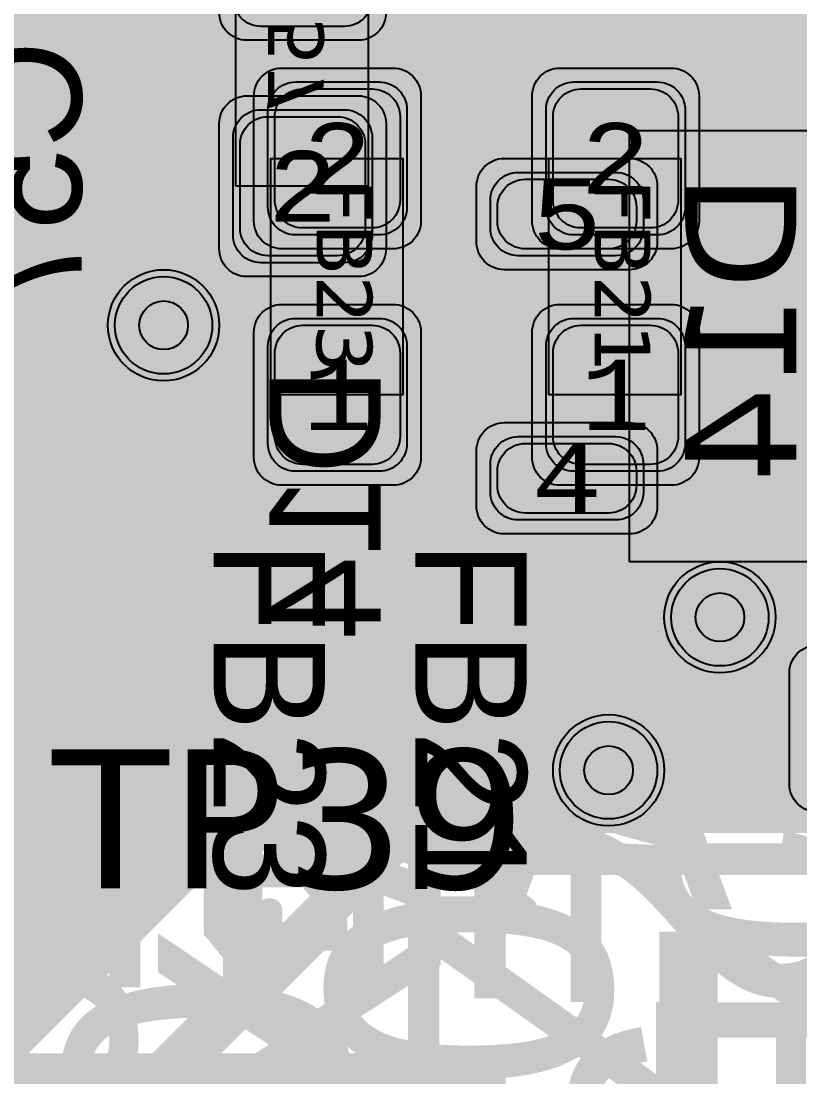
# Model space of a CAD drawing. Extents: x -28 to 199, y -61 to 255.
# Drawn here: x 148.48 to 154.07, y 127.5 to 135.09 of the extents above; entities that cross this region are included whole.
import ezdxf
from ezdxf.enums import TextEntityAlignment as Align

# ---------------------------------------------------------------- set-up
doc = ezdxf.new("R2010")
doc.units = 0
doc.header["$MEASUREMENT"] = 0
for name, color, linetype in [('ASSEMBLY_OUTLINES_BTM', 191, 'CONTINUOUS'), ('ASSEMBLY_OUTLINES_TOP', 102, 'CONTINUOUS'), ('ASSEMBLY_PART_NUMBERS_BTM', 191, 'CONTINUOUS'), ('ASSEMBLY_PART_NUMBERS_TOP', 102, 'CONTINUOUS'), ('ASSEMBLY_REF_DES_BTM', 191, 'CONTINUOUS'), ('ASSEMBLY_REF_DES_TOP', 102, 'CONTINUOUS'), ('DRILL_DRAWING', 21, 'CONTINUOUS'), ('GENERATED_SILKSCREEN_BTM', 255, 'CONTINUOUS'), ('GENERATED_SILKSCREEN_TOP', 140, 'CONTINUOUS'), ('PART_PADS_SMD_BTM', 10, 'CONTINUOUS'), ('PART_PADS_SMD_TOP', 150, 'CONTINUOUS'), ('PIN_NUMBERS_BTM', 8, 'CONTINUOUS'), ('PIN_NUMBERS_TOP', 8, 'CONTINUOUS'), ('PLACEMENT_OUTLINES_BTM', 222, 'CONTINUOUS'), ('PLACEMENT_OUTLINES_TOP', 130, 'CONTINUOUS'), ('PLANE_SHAPES_LAYER_2', 230, 'CONTINUOUS'), ('PLANE_SHAPES_LAYER_3', 81, 'CONTINUOUS'), ('SILKSCREEN_OUTLINES_BTM', 211, 'CONTINUOUS'), ('SILKSCREEN_OUTLINES_TOP', 150, 'CONTINUOUS'), ('SILKSCREEN_REF_DES_BTM', 211, 'CONTINUOUS'), ('SILKSCREEN_REF_DES_TOP', 150, 'CONTINUOUS'), ('SOLDERMASK_PADS_BTM', 12, 'CONTINUOUS'), ('SOLDERMASK_PADS_TOP', 180, 'CONTINUOUS'), ('SOLDERPASTE_PADS_BTM', 12, 'CONTINUOUS'), ('SOLDERPASTE_PADS_TOP', 180, 'CONTINUOUS'), ('TRACES_LAYER_3', 81, 'CONTINUOUS'), ('TRACES_LAYER_BOTTOM', 10, 'CONTINUOUS'), ('TRACES_LAYER_TOP', 150, 'CONTINUOUS'), ('VIA_HOLES_LAYER_2', 30, 'CONTINUOUS'), ('VIA_HOLES_LAYER_3', 30, 'CONTINUOUS'), ('VIA_HOLES_LAYER_BOTTOM', 30, 'CONTINUOUS'), ('VIA_HOLES_LAYER_TOP', 30, 'CONTINUOUS'), ('VIA_PADS_LAYER_2', 230, 'CONTINUOUS'), ('VIA_PADS_LAYER_3', 81, 'CONTINUOUS'), ('VIA_PADS_LAYER_BOTTOM', 10, 'CONTINUOUS'), ('VIA_PADS_LAYER_TOP', 150, 'CONTINUOUS')]:
    doc.layers.add(name, color=color, linetype=linetype)
doc.styles.add('COURIER_NEW', font='COUR.TTF')
doc.styles.add('VERDANA', font='verdana.TTF')
doc.styles.add('VERIBEST_GERBER_0', font='txt')

msp = doc.modelspace()

# ---------------------------------------------------------------- hatches: boundary and pattern name
at = {"layer": 'PLANE_SHAPES_LAYER_2'}
h = msp.add_hatch(color=256, dxfattribs=at)
h.paths.add_polyline_path([(169.5, 129.25), (149.5, 129.25), (142.25, 122), (142.25, 90.5), (147.5, 90.5), (147.5, 80), (154, 80), (154, 69.25), (131.75, 69.25), (131.75, 73.25), (121.25, 73.25), (121.25, 81), (110.5, 81), (110.5, 125.75), (106.5, 125.75), (106.5, 128.75), (93.5, 128.75), (93.5, 120.25), (91.75, 120.25), (91.75, 121.5), (80, 121.5), (80, 118.25), (73.25, 118.25), (73.25, 124.5), (67.5, 124.5), (67.5, 128), (57.75, 128), (57.75, 120.25), (55.25, 120.25), (55.25, 121.5), (47.5, 121.5), (47.5, 119), (35, 119), (35, 134.75), (32.75, 134.75), (32.75, 159.75), (29.25, 159.75), (29.25, 175.25), (22.5, 175.25), (22.5, 195.25), (17.25, 195.25), (17.25, 198), (22.5, 198), (22.5, 216.5), (40.25, 216.5), (40.25, 235.5), (54.5, 235.5), (54.5, 254), (87.25, 254), (87.25, 236.25), (86.25, 236.25), (86.25, 228.75), (81, 228.75), (81, 218.75), (95.25, 218.75), (95.25, 194.5), (87, 194.5), (87, 172), (131.1, 172), (131.1, 208.75), (115.5, 208.75), (115.5, 213.75), (106.75, 213.75), (106.75, 218.75), (110.25, 222.25), (110.25, 226.25), (142.5, 226.25), (142.5, 221.5), (160.5, 221.5), (160.5, 240.75), (169.5, 240.75)])
h.paths.add_polyline_path([(35.5, 149.5), (41.75, 149.5), (41.75, 152), (39.25, 152), (39.25, 154), (37.75, 154), (37.75, 152), (35.5, 152)], flags=16)
h.paths.add_polyline_path([(37.5, 125.75), (37.5, 128.75), (42.75, 128.75), (42.75, 125.75)], flags=16)
h.paths.add_polyline_path([(52, 127.75), (52, 130.75), (54.25, 130.75), (54.25, 127.75)], flags=16)
h.paths.add_polyline_path([(50.75, 219.5), (50.75, 226.5), (71.75, 226.5), (71.75, 219.5)], flags=16)
h.paths.add_polyline_path([(66.5, 150.75), (66.5, 177.5), (72.25, 177.5), (72.25, 150.75)], flags=16)
h.paths.add_polyline_path([(47.25, 185.25), (73, 185.25), (73, 188.25), (70.25, 188.25), (70.25, 191), (47.25, 191)], flags=16)
h.paths.add_polyline_path([(84.5, 208), (84.5, 212.75), (85, 212.75), (85, 208)], flags=16)
h.paths.add_polyline_path([(61.5, 137.25), (87.75, 137.25), (87.75, 140.5), (84.75, 140.5), (84.75, 143), (61.5, 143)], flags=16)
h.paths.add_polyline_path([(88.75, 127), (88.75, 130), (91, 130), (91, 127)], flags=16)
h.paths.add_polyline_path([(85.5, 130.25), (85.5, 132.5), (91, 132.5), (91, 130.25)], flags=16)
h.paths.add_polyline_path([(108.75, 142.25), (135.75, 142.25), (135.75, 145.75), (132.25, 145.75), (132.25, 149), (108.75, 149)], flags=16)
h.paths.add_polyline_path([(114.25, 126.75), (140.75, 126.75), (140.75, 129.75), (137.25, 129.75), (137.25, 133), (114.25, 133)], flags=16)
h.paths.add_polyline_path([(155.25, 180.25), (166.25, 180.25), (166.25, 186.25), (152.25, 186.25), (152.25, 183), (155.25, 183)], flags=16)
at = {"layer": 'PLANE_SHAPES_LAYER_3'}
h = msp.add_hatch(color=256, dxfattribs=at)
h.paths.add_polyline_path([(169.5, 129.25), (149.5, 129.25), (142.25, 122), (142.25, 90.5), (147.5, 90.5), (147.5, 80), (154, 80), (154, 69.25), (131.75, 69.25), (131.75, 73.25), (121.25, 73.25), (121.25, 81), (110.5, 81), (110.5, 125.75), (106.5, 125.75), (106.5, 128.75), (93.5, 128.75), (93.5, 120.25), (91.75, 120.25), (91.75, 121.5), (80, 121.5), (80, 118.25), (73.25, 118.25), (73.25, 124.5), (67.5, 124.5), (67.5, 127.75), (58.25, 127.75), (58.25, 130.25), (88.75, 130.25), (88.75, 127), (91, 127), (91, 132.5), (55, 132.5), (55, 131.25), (52, 131.25), (52, 127.75), (55, 127.75), (55, 127.25), (57.75, 127.25), (57.75, 120.25), (55.25, 120.25), (55.25, 121.5), (47.5, 121.5), (47.5, 119), (35, 119), (35, 134.75), (32.75, 134.75), (32.75, 159.75), (29.25, 159.75), (29.25, 175.25), (22.5, 175.25), (22.5, 195.25), (17.25, 195.25), (17.25, 198), (22.5, 198), (22.5, 216.5), (40.25, 216.5), (40.25, 235.5), (54.5, 235.5), (54.5, 254), (87.25, 254), (87.25, 236.25), (86.25, 236.25), (86.25, 228.75), (81, 228.75), (81, 218.75), (95.25, 218.75), (95.25, 194.5), (87, 194.5), (87, 172), (131.1, 172), (131.1, 208.75), (115.5, 208.75), (115.5, 213.75), (106.75, 213.75), (106.75, 218.75), (110.25, 222.25), (110.25, 226.25), (142.5, 226.25), (142.5, 221.5), (160.5, 221.5), (160.5, 240.75), (169.5, 240.75)])
h.paths.add_polyline_path([(35.5, 149.5), (41.75, 149.5), (41.75, 152), (39.25, 152), (39.25, 154), (37.75, 154), (37.75, 152), (35.5, 152)], flags=16)
h.paths.add_polyline_path([(37.5, 125.75), (37.5, 128.75), (42.75, 128.75), (42.75, 125.75)], flags=16)
h.paths.add_polyline_path([(50.75, 219.5), (50.75, 226.5), (71.75, 226.5), (71.75, 219.5)], flags=16)
h.paths.add_polyline_path([(66.5, 150.75), (66.5, 177.5), (72.25, 177.5), (72.25, 150.75)], flags=16)
h.paths.add_polyline_path([(47.25, 185.25), (73, 185.25), (73, 188.25), (70.25, 188.25), (70.25, 191), (47.25, 191)], flags=16)
h.paths.add_polyline_path([(84.5, 208), (84.5, 212.75), (85, 212.75), (85, 208)], flags=16)
h.paths.add_polyline_path([(61.5, 137.25), (87.75, 137.25), (87.75, 140.5), (84.75, 140.5), (84.75, 143), (61.5, 143)], flags=16)
h.paths.add_polyline_path([(108.75, 142.25), (135.75, 142.25), (135.75, 145.75), (132.25, 145.75), (132.25, 149), (108.75, 149)], flags=16)
h.paths.add_polyline_path([(114.25, 126.75), (140.75, 126.75), (140.75, 129.75), (137.25, 129.75), (137.25, 133), (114.25, 133)], flags=16)
h.paths.add_polyline_path([(155.25, 180.25), (166.25, 180.25), (166.25, 186.25), (152.25, 186.25), (152.25, 183), (155.25, 183)], flags=16)
at = {"layer": 'VIA_HOLES_LAYER_2'}
h = msp.add_hatch(color=256, dxfattribs=at)
edge = h.paths.add_edge_path()
edge.add_arc((149.5, 132.9), 0.175, 0, 360)
h = msp.add_hatch(color=256, dxfattribs=at)
edge = h.paths.add_edge_path()
edge.add_arc((153.5, 130.8), 0.175, 0, 360)
h = msp.add_hatch(color=256, dxfattribs=at)
edge = h.paths.add_edge_path()
edge.add_arc((152.7, 129.7), 0.175, 0, 360)
at = {"layer": 'VIA_HOLES_LAYER_3'}
h = msp.add_hatch(color=256, dxfattribs=at)
edge = h.paths.add_edge_path()
edge.add_arc((149.5, 132.9), 0.175, 0, 360)
h = msp.add_hatch(color=256, dxfattribs=at)
edge = h.paths.add_edge_path()
edge.add_arc((153.5, 130.8), 0.175, 0, 360)
h = msp.add_hatch(color=256, dxfattribs=at)
edge = h.paths.add_edge_path()
edge.add_arc((152.7, 129.7), 0.175, 0, 360)
at = {"layer": 'VIA_HOLES_LAYER_BOTTOM'}
h = msp.add_hatch(color=256, dxfattribs=at)
edge = h.paths.add_edge_path()
edge.add_arc((149.5, 132.9), 0.175, 0, 360)
h = msp.add_hatch(color=256, dxfattribs=at)
edge = h.paths.add_edge_path()
edge.add_arc((153.5, 130.8), 0.175, 0, 360)
h = msp.add_hatch(color=256, dxfattribs=at)
edge = h.paths.add_edge_path()
edge.add_arc((152.7, 129.7), 0.175, 0, 360)
at = {"layer": 'VIA_HOLES_LAYER_TOP'}
h = msp.add_hatch(color=256, dxfattribs=at)
edge = h.paths.add_edge_path()
edge.add_arc((149.5, 132.9), 0.175, 0, 360)
h = msp.add_hatch(color=256, dxfattribs=at)
edge = h.paths.add_edge_path()
edge.add_arc((153.5, 130.8), 0.175, 0, 360)
h = msp.add_hatch(color=256, dxfattribs=at)
edge = h.paths.add_edge_path()
edge.add_arc((152.7, 129.7), 0.175, 0, 360)

# ---------------------------------------------------------------- linework, layer by layer
at = {"layer": 'ASSEMBLY_OUTLINES_BTM'}
msp.add_lwpolyline([(150.02, 133.9), (150.02, 135.6), (150.97, 135.6), (150.97, 133.9)], close=True, dxfattribs=at)
at = {"layer": 'ASSEMBLY_OUTLINES_BTM', "const_width": 0.1}
msp.add_lwpolyline([(152.85, 131.2), (152.85, 134.3), (154.65, 134.3), (154.65, 131.2)], close=True, dxfattribs=at)
at = {"layer": 'ASSEMBLY_OUTLINES_TOP'}
for points in [[(150.27, 132.4), (150.27, 134.1), (151.22, 134.1), (151.22, 132.4)], [(152.27, 132.4), (152.27, 134.1), (153.22, 134.1), (153.22, 132.4)]]:
    msp.add_lwpolyline(points, close=True, dxfattribs=at)
at = {"layer": 'GENERATED_SILKSCREEN_BTM', "const_width": 0.15}
for points in [[(150.020005, 134.457911, 1.22306e-05), (150.019995, 134.457902), (150.019995, 135.042098, 1.22306e-05), (150.020005, 135.042089), (150.020005, 134.457911)], [(150.970005, 134.466156, 1.1642e-05), (150.969995, 134.466164), (150.969995, 135.033836, 1.1642e-05), (150.970005, 135.033844), (150.970005, 134.466156)], [(154.650005, 134.056176, 9.7912e-06), (154.649995, 134.056172), (154.649995, 134.299995), (152.850005, 134.299995), (152.850005, 134.056172, 9.7912e-06), (152.849995, 134.056176), (152.849995, 134.3, -0.4142135624), (152.85, 134.300005), (154.65, 134.300005, -0.4142135624), (154.650005, 134.3), (154.650005, 134.056176)], [(152.850005, 132.156172, 9.7912e-06), (152.849995, 132.156176), (152.849995, 133.343824, 9.7912e-06), (152.850005, 133.343828), (152.850005, 132.156172)], [(153.3564, 131.200005, 1.74895e-05), (153.356372, 131.199995), (152.85, 131.199995, -0.4142135624), (152.849995, 131.2), (152.849995, 131.443824, 9.7912e-06), (152.850005, 131.443828), (152.850005, 131.200005), (153.3564, 131.200005)], [(154.650005, 131.2, -0.4142135624), (154.65, 131.199995), (153.643628, 131.199995, 1.74895e-05), (153.6436, 131.200005), (154.649995, 131.200005), (154.649995, 131.443828, 9.7912e-06), (154.650005, 131.443824), (154.650005, 131.2)]]:
    msp.add_lwpolyline(points, format="xyb", dxfattribs=at)
for points in [[(148.9036, 134.7), (148.794, 134.8344), (148.7916, 134.8384), (148.7884, 134.8392), (148.7852, 134.8408), (148.7812, 134.8416), (148.2324, 134.8416)], [(148.2404, 134.8088), (148.7732, 134.8088), (148.874, 134.6856), (148.874, 134.4272), (148.7676, 134.2952), (148.766, 134.292), (148.7652, 134.288), (148.766, 134.284), (148.7684, 134.28), (148.7716, 134.276), (148.7756, 134.2736), (148.7796, 134.272), (148.7852, 134.2712), (148.79, 134.2728), (148.794, 134.276), (148.9036, 134.4112), (148.9052, 134.4144), (148.906, 134.4152), (148.906, 134.4176), (148.9068, 134.4184), (148.9068, 134.4192), (148.9068, 134.4216), (148.9068, 134.6912), (148.906, 134.6944), (148.9052, 134.6976), (148.9036, 134.7)], [(148.1228, 134.088), (148.5076, 134.088), (148.5132, 134.0872), (148.5172, 134.0848), (148.5196, 134.0816), (148.5212, 134.076), (148.5228, 134.072), (148.5236, 134.0688), (148.5228, 134.0648), (148.5204, 134.0616), (148.414, 133.9312), (148.414, 133.6728), (148.5156, 133.548), (148.7732, 133.548), (148.8732, 133.6728), (148.8732, 133.9312), (148.7676, 134.0616), (148.7652, 134.0672), (148.7652, 134.072), (148.7684, 134.0768), (148.7724, 134.0816), (148.778, 134.0848), (148.7836, 134.0856), (148.7868, 134.0856), (148.7892, 134.0848), (148.7932, 134.0808), (148.9036, 133.9456), (148.9052, 133.9432), (148.9052, 133.94), (148.9068, 133.9368), (148.9068, 133.6672), (148.9068, 133.6648), (148.906, 133.664), (148.906, 133.6632), (148.9052, 133.6616), (148.9052, 133.66), (148.9036, 133.6568), (148.7932, 133.5216), (148.7908, 133.5192), (148.7892, 133.5184), (148.7844, 133.5168), (148.7812, 133.516), (148.5076, 133.516), (148.5044, 133.5168), (148.4996, 133.5184), (148.498, 133.5184), (148.4972, 133.5192), (148.4956, 133.5208), (148.494, 133.5216), (148.3852, 133.6568)], [(148.3852, 133.9456), (148.4732, 134.0544), (148.1396, 134.0544)], [(148.8828, 133.2208), (148.8884, 133.2224), (148.894, 133.2216), (148.8988, 133.2176), (148.902, 133.2136), (148.9036, 133.208), (148.9044, 133.2024), (148.902, 133.1976), (148.898, 133.1936), (148.1308, 132.7624)], [(148.1396, 132.8032), (148.8828, 133.2208)], [(150.26, 132.0616), (150.2584, 132.0656), (150.2576, 132.068), (150.2568, 132.072), (150.2568, 132.4768), (150.2584, 132.4824), (150.2624, 132.4864), (150.2672, 132.4912), (150.2728, 132.4928), (151.0408, 132.4928), (151.0472, 132.4912), (151.0512, 132.4864), (151.056, 132.4824), (151.0568, 132.4768), (151.0568, 132.072), (151.0568, 132.0688), (151.056, 132.0672), (151.0552, 132.0648), (151.0536, 132.0616), (150.944, 131.9264), (150.9408, 131.924), (150.9392, 131.9232), (150.9352, 131.9216), (150.9312, 131.9208), (150.3824, 131.9208), (150.3784, 131.9216), (150.376, 131.9232), (150.3736, 131.9232), (150.3728, 131.924), (150.372, 131.9256), (150.3696, 131.9264), (150.26, 132.0616)], [(150.2896, 132.4592), (150.2896, 132.0776), (150.3904, 131.9528), (150.9232, 131.9528), (151.024, 132.0776), (151.024, 132.4592), (150.2896, 132.4592)], [(151.024, 131.6208), (151.0256, 131.6272), (151.0288, 131.6304), (151.0344, 131.6328), (151.0408, 131.6336), (151.0464, 131.6328), (151.052, 131.6304), (151.056, 131.6272), (151.0568, 131.6208), (151.0568, 131.3088), (151.056, 131.3032), (151.052, 131.2984), (151.0464, 131.296), (151.0408, 131.2952), (151.0344, 131.296), (151.0288, 131.2984), (151.0256, 131.3032), (151.024, 131.3088), (151.024, 131.4496), (150.2728, 131.4496), (150.2672, 131.4504), (150.2632, 131.4528), (150.2608, 131.4568), (150.26, 131.4624), (150.2592, 131.4664), (150.2592, 131.4704), (150.2608, 131.4736), (150.264, 131.4768), (150.4832, 131.6328), (150.4888, 131.6352), (150.4944, 131.6352), (150.4992, 131.6328), (150.5032, 131.6288), (150.5064, 131.624), (150.508, 131.6184), (150.508, 131.6152), (150.5064, 131.6128), (150.5048, 131.6104), (150.5024, 131.6088), (150.3232, 131.4808), (151.024, 131.4808), (151.024, 131.6208)], [(151.0408, 130.5224), (151.0472, 130.5216), (151.0512, 130.5176), (151.0536, 130.512), (151.0544, 130.5064), (151.0536, 130.5008), (151.0512, 130.496), (151.0472, 130.492), (151.0408, 130.4904), (150.7984, 130.4904), (150.7984, 130.4528), (150.7968, 130.4472), (150.7936, 130.4424), (150.788, 130.44), (150.7824, 130.4392), (150.776, 130.44), (150.7704, 130.4424), (150.7664, 130.4472), (150.7656, 130.4528), (150.7656, 130.4904), (150.2952, 130.4904), (150.2912, 130.4912), (150.288, 130.4928), (150.2848, 130.4968), (150.2824, 130.5008), (150.2808, 130.5056), (150.28, 130.5104), (150.2808, 130.5144), (150.284, 130.5184), (150.7696, 131.004), (150.7744, 131.0072), (150.7792, 131.0088), (150.784, 131.008), (150.7896, 131.0048), (150.7936, 131.0032), (150.796, 131), (150.7976, 130.9968), (150.7984, 130.9928), (150.7984, 130.5224), (151.0408, 130.5224)], [(150.7656, 130.9528), (150.336, 130.5224), (150.7656, 130.5224), (150.7656, 130.9528)]]:
    msp.add_lwpolyline(points, dxfattribs=at)
at = {"layer": 'GENERATED_SILKSCREEN_TOP', "const_width": 0.15}
for points in [[(150.270005, 132.957911, 1.22306e-05), (150.269995, 132.957902), (150.269995, 133.542098, 1.22306e-05), (150.270005, 133.542089), (150.270005, 132.957911)], [(151.220005, 132.966156, 1.1642e-05), (151.219995, 132.966164), (151.219995, 133.533836, 1.1642e-05), (151.220005, 133.533844), (151.220005, 132.966156)], [(152.270005, 132.957911, 1.22306e-05), (152.269995, 132.957902), (152.269995, 133.542098, 1.22306e-05), (152.270005, 133.542089), (152.270005, 132.957911)], [(153.220005, 132.966156, 1.1642e-05), (153.219995, 132.966164), (153.219995, 133.533836, 1.1642e-05), (153.220005, 133.533844), (153.220005, 132.966156)]]:
    msp.add_lwpolyline(points, format="xyb", dxfattribs=at)
for points in [[(150.6304, 130.6868), (150.632, 130.6812), (150.6352, 130.6764), (150.6408, 130.674), (150.6464, 130.6732), (150.6528, 130.674), (150.6584, 130.6764), (150.6616, 130.6812), (150.6632, 130.6868), (150.6632, 131.2268), (150.6616, 131.2324), (150.6576, 131.2364), (150.6536, 131.2412), (150.6472, 131.2428), (149.8792, 131.2428), (149.8736, 131.2412), (149.8688, 131.2372), (149.8664, 131.2324), (149.8656, 131.2268), (149.8664, 131.2204), (149.8688, 131.2148), (149.8736, 131.2108), (149.8792, 131.2092), (150.2832, 131.2092), (150.2832, 130.8468), (150.284, 130.8412), (150.288, 130.8364), (150.2936, 130.834), (150.2992, 130.8332), (150.3056, 130.834), (150.3112, 130.8364), (150.3144, 130.8412), (150.316, 130.8468), (150.316, 131.2092), (150.6304, 131.2092), (150.6304, 130.6868)], [(152.0804, 130.6864), (152.082, 130.6808), (152.0852, 130.676), (152.0908, 130.6736), (152.0964, 130.6728), (152.1028, 130.6736), (152.1084, 130.676), (152.1116, 130.6808), (152.1132, 130.6864), (152.1132, 131.2264), (152.1116, 131.232), (152.1076, 131.236), (152.1036, 131.2408), (152.0972, 131.2424), (151.3292, 131.2424), (151.3236, 131.2408), (151.3188, 131.2368), (151.3164, 131.232), (151.3156, 131.2264), (151.3164, 131.22), (151.3188, 131.2144), (151.3236, 131.2104), (151.3292, 131.2088), (151.7332, 131.2088), (151.7332, 130.8464), (151.734, 130.8408), (151.738, 130.836), (151.7436, 130.8336), (151.7492, 130.8328), (151.7556, 130.8336), (151.7612, 130.836), (151.7644, 130.8408), (151.766, 130.8464), (151.766, 131.2088), (152.0804, 131.2088), (152.0804, 130.6864)], [(150.5432, 129.9412), (150.6576, 130.0444), (150.6616, 130.05), (150.6632, 130.0556), (150.6632, 130.4708), (150.6616, 130.4764), (150.6584, 130.4812), (150.6528, 130.4852), (150.6472, 130.4868), (150.2976, 130.4868), (150.2952, 130.4868), (150.2928, 130.4868), (149.8792, 130.4868), (149.8736, 130.4852), (149.868, 130.4812), (149.864, 130.4764), (149.8632, 130.4708), (149.8632, 130.0508), (149.9776, 129.9196), (149.9824, 129.9164), (149.9888, 129.9148), (150.16, 129.9148), (150.2928, 130.0324), (150.36, 129.9484), (150.3632, 129.946), (150.3672, 129.9436), (150.3712, 129.942), (150.3736, 129.9412), (150.5432, 129.9412)], [(150.2784, 130.4532), (150.2784, 130.0644), (150.1464, 129.9468), (149.996, 129.9468), (149.896, 130.062), (149.896, 130.4532), (150.2784, 130.4532)], [(150.6304, 130.4532), (150.6304, 130.0636), (150.5312, 129.974), (150.3824, 129.974), (150.3112, 130.062), (150.3112, 130.4532), (150.6304, 130.4532)], [(151.9932, 129.9408), (152.1076, 130.044), (152.1116, 130.0496), (152.1132, 130.0552), (152.1132, 130.4704), (152.1116, 130.476), (152.1084, 130.4808), (152.1028, 130.4848), (152.0972, 130.4864), (151.7476, 130.4864), (151.7452, 130.4864), (151.7428, 130.4864), (151.3292, 130.4864), (151.3236, 130.4848), (151.318, 130.4808), (151.314, 130.476), (151.3132, 130.4704), (151.3132, 130.0504), (151.4276, 129.9192), (151.4324, 129.916), (151.4388, 129.9144), (151.61, 129.9144), (151.7428, 130.032), (151.81, 129.948), (151.8132, 129.9456), (151.8172, 129.9432), (151.8212, 129.9416), (151.8236, 129.9408), (151.9932, 129.9408)], [(151.7284, 130.4528), (151.7284, 130.064), (151.5964, 129.9464), (151.446, 129.9464), (151.346, 130.0616), (151.346, 130.4528), (151.7284, 130.4528)], [(152.0804, 130.4528), (152.0804, 130.0632), (151.9812, 129.9736), (151.8324, 129.9736), (151.7612, 130.0616), (151.7612, 130.4528), (152.0804, 130.4528)], [(150.66, 129.2988), (150.5504, 129.1644), (150.5464, 129.162), (150.5432, 129.1612), (150.5408, 129.1596), (150.5376, 129.1588), (150.428, 129.1588), (150.4256, 129.1596), (150.42, 129.1612), (150.416, 129.162), (150.4144, 129.1644), (149.9816, 129.6972), (149.896, 129.6972), (149.896, 129.1748), (149.8944, 129.1692), (149.8912, 129.1644), (149.8856, 129.162), (149.8792, 129.1612), (149.8736, 129.162), (149.868, 129.1644), (149.8648, 129.1692), (149.8632, 129.1748), (149.8632, 129.714), (149.8648, 129.7204), (149.8688, 129.7244), (149.8736, 129.7284), (149.8792, 129.73), (149.9888, 129.73), (149.9912, 129.7292), (149.9968, 129.7276), (149.9992, 129.726), (150.0008, 129.7244), (150.0024, 129.7228), (150.436, 129.1908), (150.5296, 129.1908), (150.6304, 129.3156), (150.6304, 129.574), (150.524, 129.7044), (150.5224, 129.71), (150.5232, 129.7148), (150.5256, 129.7204), (150.5304, 129.7236), (150.536, 129.7268), (150.5416, 129.7276), (150.5464, 129.7268), (150.5504, 129.7228), (150.66, 129.5884), (150.6608, 129.5852), (150.6616, 129.5828), (150.6624, 129.582), (150.6632, 129.5788), (150.6632, 129.3092), (150.6624, 129.306), (150.6624, 129.3052), (150.6616, 129.3044), (150.6608, 129.302), (150.66, 129.2988)], [(152.11, 129.2984), (152.0004, 129.164), (151.9964, 129.1616), (151.9932, 129.1608), (151.9908, 129.1592), (151.9876, 129.1584), (151.878, 129.1584), (151.8756, 129.1592), (151.87, 129.1608), (151.866, 129.1616), (151.8644, 129.164), (151.4316, 129.6968), (151.346, 129.6968), (151.346, 129.1744), (151.3444, 129.1688), (151.3412, 129.164), (151.3356, 129.1616), (151.3292, 129.1608), (151.3236, 129.1616), (151.318, 129.164), (151.3148, 129.1688), (151.3132, 129.1744), (151.3132, 129.7136), (151.3148, 129.72), (151.3188, 129.724), (151.3236, 129.728), (151.3292, 129.7296), (151.4388, 129.7296), (151.4412, 129.7288), (151.4468, 129.7272), (151.4492, 129.7256), (151.4508, 129.724), (151.4524, 129.7224), (151.886, 129.1904), (151.9796, 129.1904), (152.0804, 129.3152), (152.0804, 129.5736), (151.974, 129.704), (151.9724, 129.7096), (151.9732, 129.7144), (151.9756, 129.72), (151.9804, 129.7232), (151.986, 129.7264), (151.9916, 129.7272), (151.9964, 129.7264), (152.0004, 129.7224), (152.11, 129.588), (152.1108, 129.5848), (152.1116, 129.5824), (152.1124, 129.5816), (152.1132, 129.5784), (152.1132, 129.3088), (152.1124, 129.3056), (152.1124, 129.3048), (152.1116, 129.304), (152.1108, 129.3016), (152.11, 129.2984)], [(149.8664, 128.8324), (149.976, 128.9676), (149.98, 128.9716), (149.9824, 128.9724), (149.9848, 128.9724), (149.9904, 128.9716), (149.996, 128.9684), (150.0008, 128.9644), (150.0032, 128.9596), (150.004, 128.954), (150.0024, 128.9484), (149.896, 128.818), (149.896, 128.5596), (149.9968, 128.4348), (150.1456, 128.4348), (150.2472, 128.558), (150.2472, 128.6908), (150.2488, 128.6972), (150.252, 128.7012), (150.2576, 128.7036), (150.2632, 128.7044), (150.2688, 128.7036), (150.2744, 128.7012), (150.2776, 128.6972), (150.2792, 128.6908), (150.2792, 128.558), (150.3808, 128.4348), (150.5296, 128.4348), (150.6304, 128.5596), (150.6304, 128.818), (150.524, 128.9484), (150.5224, 128.954), (150.5232, 128.9596), (150.5256, 128.9644), (150.5304, 128.9684), (150.536, 128.9716), (150.5416, 128.9724), (150.544, 128.9724), (150.5464, 128.9716), (150.5504, 128.9676), (150.66, 128.8324), (150.6608, 128.83), (150.6616, 128.8276), (150.6624, 128.8268), (150.6632, 128.8236), (150.6632, 128.554), (150.6624, 128.55), (150.6616, 128.5484), (150.6608, 128.546), (150.66, 128.5436), (150.5504, 128.4084), (150.5472, 128.406), (150.5432, 128.4052), (150.5408, 128.4036), (150.5376, 128.4028), (150.3728, 128.4028), (150.3704, 128.4036), (150.3648, 128.4052), (150.3616, 128.406), (150.3592, 128.4084), (150.2632, 128.526), (150.1672, 128.4084), (150.1656, 128.4076), (150.164, 128.406), (150.1632, 128.4052), (150.1616, 128.4052), (150.156, 128.4036), (150.1536, 128.4028), (149.9888, 128.4028), (149.9848, 128.4036), (149.9816, 128.4052), (149.9784, 128.406), (149.976, 128.4084), (149.8664, 128.5436), (149.8648, 128.5468), (149.864, 128.5476), (149.864, 128.55), (149.864, 128.5508), (149.8632, 128.5516), (149.8632, 128.554), (149.8632, 128.8236), (149.864, 128.8268), (149.8648, 128.83), (149.8664, 128.8324)], [(151.346, 128.8584), (151.3452, 128.8648), (151.3412, 128.868), (151.3356, 128.8704), (151.3292, 128.8712), (151.3236, 128.8704), (151.318, 128.868), (151.314, 128.8648), (151.3132, 128.8584), (151.3132, 128.5464), (151.314, 128.5408), (151.318, 128.536), (151.3236, 128.5336), (151.3292, 128.5328), (151.3356, 128.5336), (151.3412, 128.536), (151.3452, 128.5408), (151.346, 128.5464), (151.346, 128.6872), (152.0972, 128.6872), (152.1028, 128.688), (152.1068, 128.6904), (152.1092, 128.6944), (152.11, 128.7), (152.1108, 128.704), (152.1108, 128.708), (152.1092, 128.7112), (152.106, 128.7144), (151.8868, 128.8704), (151.8812, 128.8728), (151.8764, 128.8728), (151.8708, 128.8704), (151.8668, 128.8664), (151.8636, 128.8616), (151.862, 128.856), (151.8636, 128.8504), (151.8676, 128.8464), (152.0468, 128.7184), (151.346, 128.7184), (151.346, 128.8584)]]:
    msp.add_lwpolyline(points, dxfattribs=at)
at = {"layer": 'PART_PADS_SMD_BTM'}
for points in [[(150.8, 136.15, -0.4142135624), (151, 135.95), (151, 135.25, -0.4142135624), (150.8, 135.05), (150.2, 135.05, -0.4142135624), (150, 135.25), (150, 135.95, -0.4142135624), (150.2, 136.15)], [(150.8, 134.45, -0.4142135624), (151, 134.25), (151, 133.55, -0.4142135624), (150.8, 133.35), (150.2, 133.35, -0.4142135624), (150, 133.55), (150, 134.25, -0.4142135624), (150.2, 134.45)], [(152.95, 133.6, -0.4142135624), (152.75, 133.4), (152.05, 133.4, -0.4142135624), (151.85, 133.6), (151.85, 133.8, -0.4142135624), (152.05, 134), (152.75, 134, -0.4142135624), (152.95, 133.8)], [(152.95, 131.7, -0.4142135624), (152.75, 131.5), (152.05, 131.5, -0.4142135624), (151.85, 131.7), (151.85, 131.9, -0.4142135624), (152.05, 132.1), (152.75, 132.1, -0.4142135624), (152.95, 131.9)]]:
    msp.add_lwpolyline(points, format="xyb", close=True, dxfattribs=at)
at = {"layer": 'PART_PADS_SMD_TOP'}
for points in [[(150.45, 133.55, -0.4142135624), (150.25, 133.75), (150.25, 134.45, -0.4142135624), (150.45, 134.65), (151.05, 134.65, -0.4142135624), (151.25, 134.45), (151.25, 133.75, -0.4142135624), (151.05, 133.55)], [(152.45, 133.55, -0.4142135624), (152.25, 133.75), (152.25, 134.45, -0.4142135624), (152.45, 134.65), (153.05, 134.65, -0.4142135624), (153.25, 134.45), (153.25, 133.75, -0.4142135624), (153.05, 133.55)], [(150.45, 131.85, -0.4142135624), (150.25, 132.05), (150.25, 132.75, -0.4142135624), (150.45, 132.95), (151.05, 132.95, -0.4142135624), (151.25, 132.75), (151.25, 132.05, -0.4142135624), (151.05, 131.85)], [(152.45, 131.85, -0.4142135624), (152.25, 132.05), (152.25, 132.75, -0.4142135624), (152.45, 132.95), (153.05, 132.95, -0.4142135624), (153.25, 132.75), (153.25, 132.05, -0.4142135624), (153.05, 131.85)]]:
    msp.add_lwpolyline(points, format="xyb", close=True, dxfattribs=at)
at = {"layer": 'PLACEMENT_OUTLINES_BTM'}
for points in [[(150.02, 133.9), (150.02, 135.6), (150.97, 135.6), (150.97, 133.9)], [(152.85, 131.2), (152.85, 134.3), (154.65, 134.3), (154.65, 131.2)]]:
    msp.add_lwpolyline(points, close=True, dxfattribs=at)
at = {"layer": 'PLACEMENT_OUTLINES_TOP'}
for points in [[(150.27, 132.4), (150.27, 134.1), (151.22, 134.1), (151.22, 132.4)], [(152.27, 132.4), (152.27, 134.1), (153.22, 134.1), (153.22, 132.4)]]:
    msp.add_lwpolyline(points, close=True, dxfattribs=at)
at = {"layer": 'SILKSCREEN_OUTLINES_BTM'}
for points in [[(150.02, 133.9), (150.02, 135.6), (150.97, 135.6), (150.97, 133.9)], [(152.85, 131.2), (152.85, 134.3), (154.65, 134.3), (154.65, 131.2)]]:
    msp.add_lwpolyline(points, close=True, dxfattribs=at)
at = {"layer": 'SILKSCREEN_OUTLINES_TOP'}
for points in [[(150.27, 132.4), (150.27, 134.1), (151.22, 134.1), (151.22, 132.4)], [(152.27, 132.4), (152.27, 134.1), (153.22, 134.1), (153.22, 132.4)]]:
    msp.add_lwpolyline(points, close=True, dxfattribs=at)
at = {"layer": 'SOLDERMASK_PADS_BTM'}
for points in [[(150.9, 136.25, -0.4142135624), (151.1, 136.05), (151.1, 135.15, -0.4142135624), (150.9, 134.95), (150.1, 134.95, -0.4142135624), (149.9, 135.15), (149.9, 136.05, -0.4142135624), (150.1, 136.25)], [(150.9, 134.55, -0.4142135624), (151.1, 134.35), (151.1, 133.45, -0.4142135624), (150.9, 133.25), (150.1, 133.25, -0.4142135624), (149.9, 133.45), (149.9, 134.35, -0.4142135624), (150.1, 134.55)], [(153.05, 133.5, -0.4142135624), (152.85, 133.3), (151.95, 133.3, -0.4142135624), (151.75, 133.5), (151.75, 133.9, -0.4142135624), (151.95, 134.1), (152.85, 134.1, -0.4142135624), (153.05, 133.9)], [(153.05, 131.6, -0.4142135624), (152.85, 131.4), (151.95, 131.4, -0.4142135624), (151.75, 131.6), (151.75, 132, -0.4142135624), (151.95, 132.2), (152.85, 132.2, -0.4142135624), (153.05, 132)]]:
    msp.add_lwpolyline(points, format="xyb", close=True, dxfattribs=at)
at = {"layer": 'SOLDERMASK_PADS_TOP'}
for points in [[(150.35, 133.45, -0.4142135624), (150.15, 133.65), (150.15, 134.55, -0.4142135624), (150.35, 134.75), (151.15, 134.75, -0.4142135624), (151.35, 134.55), (151.35, 133.65, -0.4142135624), (151.15, 133.45)], [(152.35, 133.45, -0.4142135624), (152.15, 133.65), (152.15, 134.55, -0.4142135624), (152.35, 134.75), (153.15, 134.75, -0.4142135624), (153.35, 134.55), (153.35, 133.65, -0.4142135624), (153.15, 133.45)], [(150.35, 131.75, -0.4142135624), (150.15, 131.95), (150.15, 132.85, -0.4142135624), (150.35, 133.05), (151.15, 133.05, -0.4142135624), (151.35, 132.85), (151.35, 131.95, -0.4142135624), (151.15, 131.75)], [(152.35, 131.75, -0.4142135624), (152.15, 131.95), (152.15, 132.85, -0.4142135624), (152.35, 133.05), (153.15, 133.05, -0.4142135624), (153.35, 132.85), (153.35, 131.95, -0.4142135624), (153.15, 131.75)], [(154, 130.4, -0.4142135624), (154.2, 130.6), (155.1, 130.6, -0.4142135624), (155.3, 130.4), (155.3, 129.6, -0.4142135624), (155.1, 129.4), (154.2, 129.4, -0.4142135624), (154, 129.6)]]:
    msp.add_lwpolyline(points, format="xyb", close=True, dxfattribs=at)
at = {"layer": 'SOLDERPASTE_PADS_BTM'}
for points in [[(150.75, 134.4, -0.4142135624), (150.95, 134.2), (150.95, 133.6, -0.4142135624), (150.75, 133.4), (150.25, 133.4, -0.4142135624), (150.05, 133.6), (150.05, 134.2, -0.4142135624), (150.25, 134.4)], [(152.9, 133.65, -0.4142135624), (152.7, 133.45), (152.1, 133.45, -0.4142135624), (151.9, 133.65), (151.9, 133.75, -0.4142135624), (152.1, 133.95), (152.7, 133.95, -0.4142135624), (152.9, 133.75)], [(152.9, 131.75, -0.4142135624), (152.7, 131.55), (152.1, 131.55, -0.4142135624), (151.9, 131.75), (151.9, 131.85, -0.4142135624), (152.1, 132.05), (152.7, 132.05, -0.4142135624), (152.9, 131.85)]]:
    msp.add_lwpolyline(points, format="xyb", close=True, dxfattribs=at)
at = {"layer": 'SOLDERPASTE_PADS_TOP'}
for points in [[(150.5, 133.6, -0.4142135624), (150.3, 133.8), (150.3, 134.4, -0.4142135624), (150.5, 134.6), (151, 134.6, -0.4142135624), (151.2, 134.4), (151.2, 133.8, -0.4142135624), (151, 133.6)], [(152.5, 133.6, -0.4142135624), (152.3, 133.8), (152.3, 134.4, -0.4142135624), (152.5, 134.6), (153, 134.6, -0.4142135624), (153.2, 134.4), (153.2, 133.8, -0.4142135624), (153, 133.6)], [(150.5, 131.9, -0.4142135624), (150.3, 132.1), (150.3, 132.7, -0.4142135624), (150.5, 132.9), (151, 132.9, -0.4142135624), (151.2, 132.7), (151.2, 132.1, -0.4142135624), (151, 131.9)], [(152.5, 131.9, -0.4142135624), (152.3, 132.1), (152.3, 132.7, -0.4142135624), (152.5, 132.9), (153, 132.9, -0.4142135624), (153.2, 132.7), (153.2, 132.1, -0.4142135624), (153, 131.9)]]:
    msp.add_lwpolyline(points, format="xyb", close=True, dxfattribs=at)
at = {"layer": 'TRACES_LAYER_3', "const_width": 0.5}
for points in [[(131.6, 134.6), (132.554164, 134.6), (133.631164, 135.677), (146.256685, 135.677), (146.746, 135.187685), (146.746, 135.187682), (147.187682, 134.746), (147.812318, 134.746), (147.81232, 134.746002), (147.893271, 134.746002), (148.684551, 133.954722), (156.580506, 133.954722), (157.229648, 134.603864), (159.308063, 134.603864), (159.311927, 134.6), (161.9, 134.6)], [(141.6, 132.9), (149.5, 132.9)], [(149.5, 132.9), (156.3, 132.9)]]:
    msp.add_lwpolyline(points, dxfattribs=at)
at = {"layer": 'TRACES_LAYER_BOTTOM'}
for points, const_width in [([(163.9, 147.5), (163.228768, 146.828768), (163.178768, 146.828768), (163.178768, 146.778768), (162.974623, 146.574623), (162.974623, 143.290142), (165.006421, 141.258344), (165.006421, 139.080082), (155.626339, 129.7), (152.7, 129.7)], 0.5), ([(152.9, 135.75), (152.9, 134.973), (152.4, 134.473), (152.4, 133.7)], 0.35), ([(150.5, 133.9), (151.373, 133.9), (151.573, 133.7), (152.4, 133.7)], 0.35), ([(152.4, 131.8), (145.819911, 131.8)], 0.35), ([(133.25, 123.9), (135.551573, 123.9), (136.155573, 124.504), (145.015396, 124.504), (151.311396, 130.8), (153.5, 130.8)], 0.5)]:
    msp.add_lwpolyline(points, dxfattribs=dict(at, const_width=const_width))
at = {"layer": 'TRACES_LAYER_TOP'}
for points, const_width in [([(150.75, 136.4), (150.75, 134.1)], 0.35), ([(152.75, 136.4), (152.75, 134.1)], 0.35), ([(149.4, 135.5), (148.25, 134.35), (146.75, 134.35)], 0.35), ([(149.5, 132.9), (149.687291, 133.087291), (150.112709, 133.087291), (150.75, 132.45), (150.75, 132.4)], 0.35), ([(150.75, 132.4), (150.75, 130.789523), (142.060477, 122.1), (137.25, 122.1)], 0.5), ([(152.7, 129.7), (152.7, 131.475), (152.75, 131.525), (152.75, 132.4)], 0.35), ([(153.5, 130.8), (154.112709, 131.412709), (154.112709, 131.712709), (154.75, 132.35), (154.75, 132.4)], 0.35), ([(152.7, 129.7), (153.425, 129.7), (153.725, 130), (154.65, 130)], 0.35), ([(152.7, 129.7), (151.703235, 129.7), (150.703089, 128.699854)], 0.254), ([(135.1, 110.4), (135.1, 113.096765), (138.789783, 116.786548), (138.789783, 121.182536), (139.066339, 121.459092), (143.462327, 121.459092), (150.703089, 128.699854)], 0.35)]:
    msp.add_lwpolyline(points, dxfattribs=dict(at, const_width=const_width))
at = {"layer": 'VIA_HOLES_LAYER_2'}
for centre in [(149.5, 132.9), (153.5, 130.8), (152.7, 129.7)]:
    msp.add_circle(centre, 0.175, dxfattribs=at)
at = {"layer": 'VIA_HOLES_LAYER_3'}
for centre in [(149.5, 132.9), (153.5, 130.8), (152.7, 129.7)]:
    msp.add_circle(centre, 0.175, dxfattribs=at)
at = {"layer": 'VIA_HOLES_LAYER_BOTTOM'}
for centre in [(149.5, 132.9), (153.5, 130.8), (152.7, 129.7)]:
    msp.add_circle(centre, 0.175, dxfattribs=at)
at = {"layer": 'VIA_HOLES_LAYER_TOP'}
for centre in [(149.5, 132.9), (153.5, 130.8), (152.7, 129.7)]:
    msp.add_circle(centre, 0.175, dxfattribs=at)
at = {"layer": 'VIA_PADS_LAYER_2'}
for centre in [(149.5, 132.9), (153.5, 130.8), (152.7, 129.7)]:
    msp.add_circle(centre, 0.4, dxfattribs=at)
at = {"layer": 'VIA_PADS_LAYER_3'}
for centre in [(149.5, 132.9), (153.5, 130.8), (152.7, 129.7)]:
    msp.add_circle(centre, 0.4, dxfattribs=at)
at = {"layer": 'VIA_PADS_LAYER_BOTTOM'}
for centre in [(149.5, 132.9), (153.5, 130.8), (152.7, 129.7)]:
    msp.add_circle(centre, 0.35, dxfattribs=at)
at = {"layer": 'VIA_PADS_LAYER_TOP'}
for centre in [(149.5, 132.9), (153.5, 130.8), (152.7, 129.7)]:
    msp.add_circle(centre, 0.35, dxfattribs=at)

# ---------------------------------------------------------------- texts
at = {"layer": 'ASSEMBLY_PART_NUMBERS_BTM', "style": 'VERIBEST_GERBER_0', "text_generation_flag": 2}
for s, p in [('CL21B225KOFNNNE', (153.29, 156.75)), ('LMH6644MAX/NOPB_3', (149.46, 144.5)), ('CL10C010BB8NNNC', (148.79, 139.75)), ('CL10B104KB8SFNC', (153.04, 134.75))]:
    msp.add_text(s, height=2.032, rotation=90, dxfattribs=at).set_placement(p, align=Align.TOP_LEFT)
for s, p in [('ERJ-3EKF6200V', (163, 136.96)), ('ERJ-3EKF4701V', (153.75, 133.21))]:
    msp.add_text(s, height=2.032, dxfattribs=at).set_placement(p, align=Align.TOP_LEFT)
at = {"layer": 'ASSEMBLY_PART_NUMBERS_TOP', "style": 'VERIBEST_GERBER_0'}
for s, p in [('GRM1885C1H102JA01D', (154.46, 150.25)), ('ERJ-3EKF2100V', (152.71, 146.25)), ('ERJ-3EKF10R0V', (150.21, 137.25)), ('ERJ-3EKF10R0V', (151.96, 137.25)), ('CL10C010BB8NNNC', (149.29, 133.5)), ('MMZ1608A182B', (153.29, 133.25)), ('MMZ1608A182B', (155.29, 133.25))]:
    msp.add_text(s, height=2.032, rotation=270, dxfattribs=at).set_placement(p, align=Align.TOP_LEFT)
for s, p in [('CL10C010BB8NNNC', (143.25, 134.71)), ('ERJ-3GEY0R00V', (143.25, 133.21))]:
    msp.add_text(s, height=2.032, dxfattribs=at).set_placement(p, align=Align.TOP_LEFT)
at = {"layer": 'ASSEMBLY_REF_DES_BTM', "style": 'VERDANA', "text_generation_flag": 2}
for s, height, p in [('C57', 0.4, (150.25, 135.5)), ('D14', 0.8, (153.25, 134))]:
    msp.add_text(s, height=height, rotation=90, dxfattribs=at).set_placement(p, align=Align.TOP_LEFT)
at = {"layer": 'ASSEMBLY_REF_DES_TOP', "style": 'VERDANA'}
for s, p in [('FB23', (151, 133.95)), ('FB21', (153, 133.95))]:
    msp.add_text(s, height=0.4, rotation=270, dxfattribs=at).set_placement(p, align=Align.TOP_LEFT)
msp.add_text('TP39', height=1, dxfattribs=at).set_placement((148.7, 129.85), align=Align.TOP_LEFT)
at = {"layer": 'DRILL_DRAWING', "style": 'VERIBEST_GERBER_0'}
for p in [(149.4, 135.5), (151.7, 135.5), (149.5, 132.9), (153.5, 130.8), (152.7, 129.7)]:
    msp.add_text('A', height=2, dxfattribs=at).set_placement(p, align=Align.MIDDLE_CENTER)
at = {"layer": 'PIN_NUMBERS_BTM', "style": 'COURIER_NEW'}
for s, p in [('2', (150.75, 134.1)), ('2', (152.75, 134.1)), ('2', (150.5, 133.9)), ('5', (152.4, 133.7)), ('1', (150.75, 132.4)), ('1', (152.75, 132.4)), ('4', (152.4, 131.8))]:
    msp.add_text(s, height=0.508, dxfattribs=at).set_placement(p, align=Align.MIDDLE_CENTER)
at = {"layer": 'PIN_NUMBERS_TOP', "style": 'COURIER_NEW'}
for s, p in [('2', (150.75, 134.1)), ('2', (152.75, 134.1)), ('2', (150.5, 133.9)), ('5', (152.4, 133.7)), ('1', (150.75, 132.4)), ('1', (152.75, 132.4)), ('4', (152.4, 131.8))]:
    msp.add_text(s, height=0.508, dxfattribs=at).set_placement(p, align=Align.MIDDLE_CENTER)
at = {"layer": 'SILKSCREEN_REF_DES_BTM', "style": 'VERIBEST_GERBER_0', "text_generation_flag": 2}
for s, p in [('C57', (148.11, 134.95)), ('D14', (150.26, 132.6))]:
    msp.add_text(s, height=0.8, rotation=90, dxfattribs=at).set_placement(p, align=Align.TOP_LEFT)
at = {"layer": 'SILKSCREEN_REF_DES_TOP', "style": 'VERIBEST_GERBER_0'}
for s, p in [('FB23', (150.66, 131.35)), ('FB21', (152.11, 131.35))]:
    msp.add_text(s, height=0.8, rotation=270, dxfattribs=at).set_placement(p, align=Align.TOP_LEFT)

doc.saveas('drawing.dxf')
